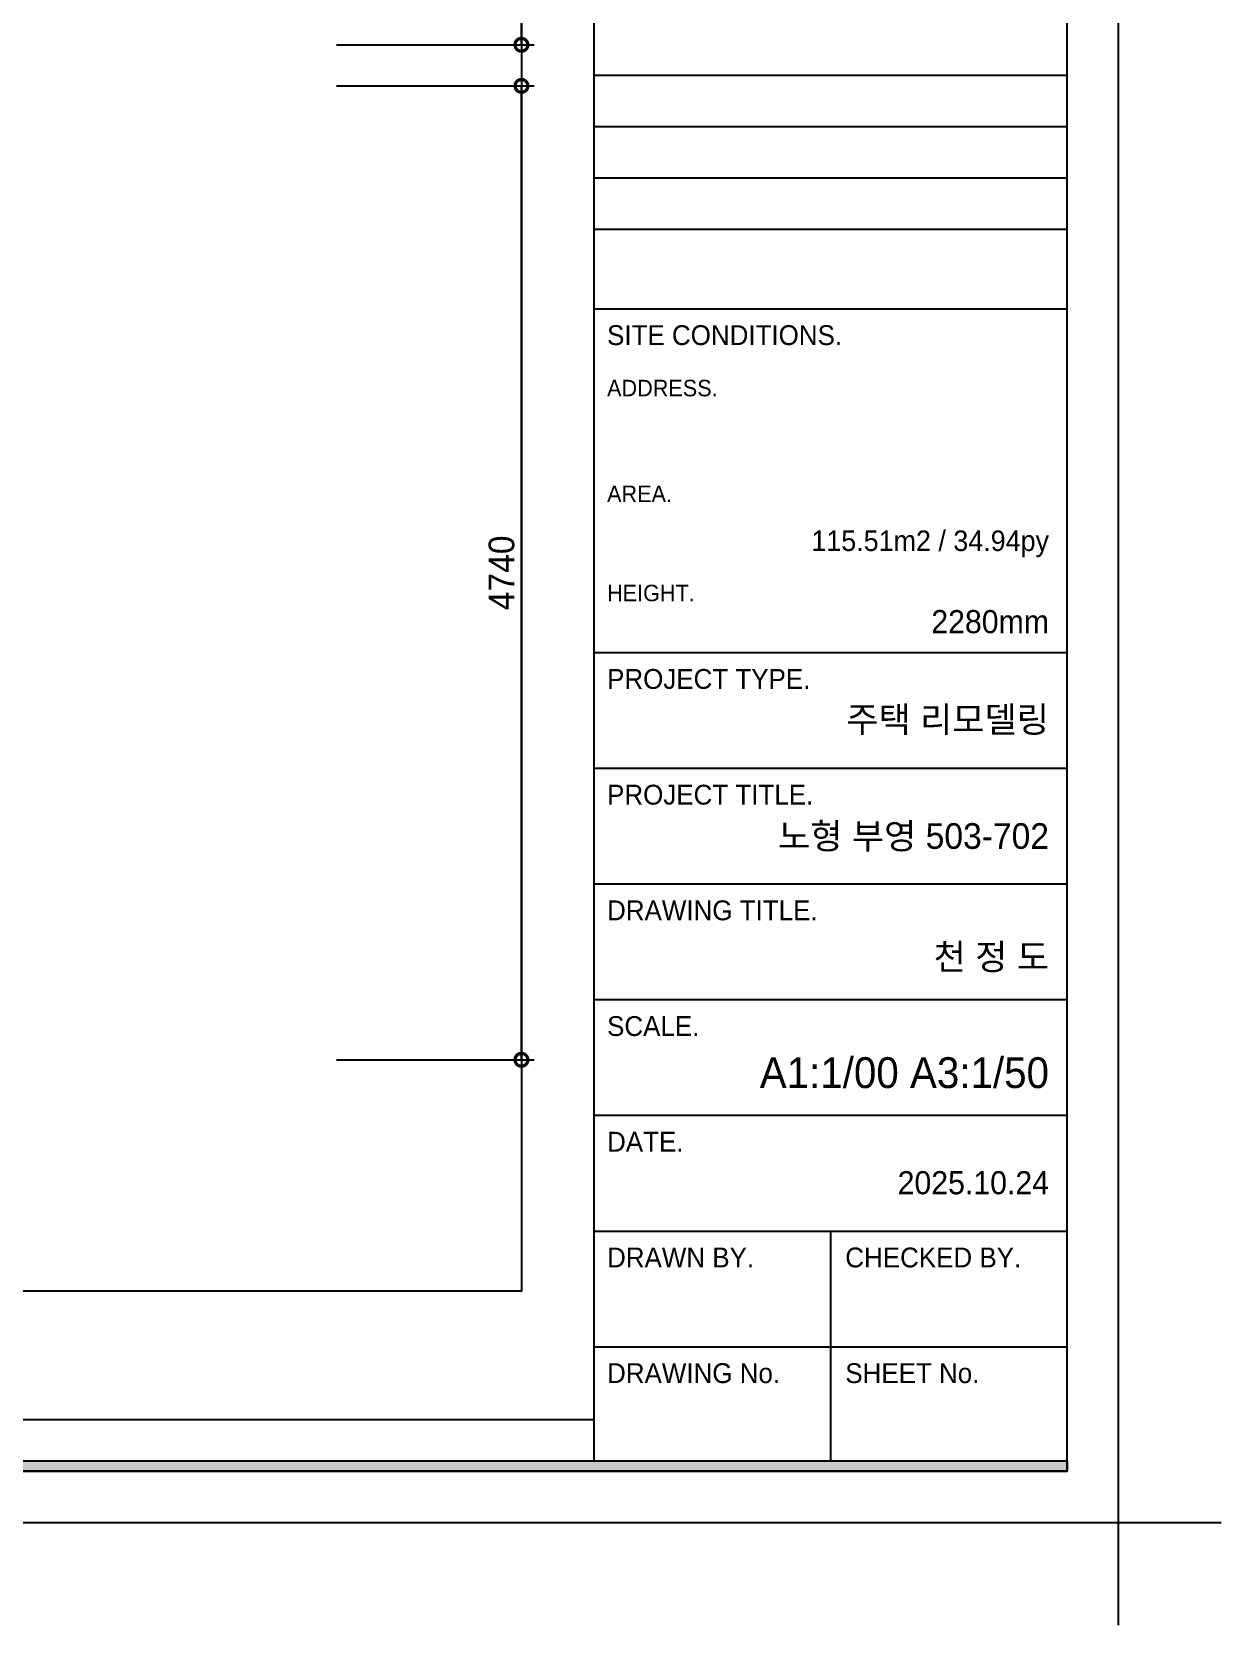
# Model space of a CAD drawing. Header units: inches. Extents: x 15866 to 103813, y -56635 to -28561.
# Drawn here: x 53579 to 59366, y -44411 to -36657 of the extents above; entities that cross this region are included whole.
import ezdxf
from ezdxf.enums import TextEntityAlignment as Align

# ---------------------------------------------------------------- set-up
doc = ezdxf.new("R2010")
doc.units = ezdxf.units.IN
doc.header["$LTSCALE"] = 50
doc.header["$MEASUREMENT"] = 0
for name, color, linetype in [('07-DIM WAL', 5, 'Continuous'), ('F-SYM', 7, 'Continuous'), ('FORM(YOURNAME)-11', 1, 'Continuous')]:
    doc.layers.add(name, color=color, linetype=linetype)
doc.styles.add('YOURNAME', font='HY울릉도M.TTF')
doc.styles.add('스타일1', font='HY울릉도M.TTF')
doc.dimstyles.new('50', dxfattribs={"dimscale": 50, "dimtxt": 2.5, "dimasz": 2.5, "dimexe": 1.25, "dimexo": 2, "dimtad": 1, "dimdec": 0, "dimtxsty": '스타일1', "dimblk": 'DOTSMALL', "dimcen": 2.5, "dimclrd": 1, "dimclre": 1, "dimclrt": 2, "dimadec": 0, "dimazin": 0, "dimtfac": 1, "dimtdec": 0, "dimtix": 1, "dimtmove": 0, "dimatfit": 3, "dimldrblk": 'DOTSMALL', "dimfxl": 1.25, "dimarcsym": 0})

# ---------------------------------------------------------------- blocks, each defined once
blk = doc.blocks.new('FORM-PLAN')
at = {"layer": 'FORM(YOURNAME)-11'}
h = blk.add_hatch(color=256, dxfattribs=at)
h.dxf.hatch_style = 1
h.paths.add_polyline_path([(-71444, 55115), (10556, 55115), (10556, 54915), (-71444, 54915)])
h.paths.add_polyline_path([(-71444, -2085), (10556, -2085), (10556, -2285), (-71444, -2285)])
at = {"layer": 'Defpoints', "color": 158}
for p, q in [((1346, 54915), (1346, -2085)), ((1346, -1285), (-71444, -1285))]:
    blk.add_line(p, q, dxfattribs=at)
for points in [[(-71444, -2285), (10556, -2285), (10556, 55115), (-71444, 55115)], [(-69444, 53115), (-64, 53115), (-64, 1215), (-69444, 1215)]]:
    blk.add_lwpolyline(points, close=True, dxfattribs=at)
at = {"layer": 'Defpoints', "color": 1}
blk.add_lwpolyline([(11556, -5285), (11556, -3285), (13556, -3285)], dxfattribs=at)
at = {"layer": 'FORM(YOURNAME)-11', "color": 14}
for p, q in [((1346, 24893), (10556, 24893)), ((1346, 23893), (10556, 23893)), ((1346, 22893), (10556, 22893)), ((1346, 21893), (10556, 21893)), ((1346, 20344), (10556, 20344)), ((1346, 13651), (10556, 13651)), ((1346, 11398), (10556, 11398)), ((1346, 9146), (10556, 9146)), ((1346, 6893), (10556, 6893)), ((1346, 4641), (10556, 4641)), ((1346, 2388), (10556, 2388)), ((5951, 2388), (5951, -2085)), ((1346, 136), (10556, 136))]:
    blk.add_line(p, q, dxfattribs=at)
at = {"layer": 'FORM(YOURNAME)-11', "color": 250}
blk.add_lwpolyline([(-72444, -3285), (11556, -3285), (11556, 56115), (-72444, 56115)], close=True, dxfattribs=at)
at = {"layer": 'FORM(YOURNAME)-11'}
blk.add_lwpolyline([(-71444, -2085), (10556, -2085), (10556, -2285), (-71444, -2285)], close=True, dxfattribs=at)
at = {"layer": 'FORM(YOURNAME)-11', "color": 14, "style": 'YOURNAME'}
for s, height, p in [('SITE CONDITIONS.', 386.14, (1603, 19829)), ('PROJECT TYPE.', 386.14, (1603, 13136)), ('PROJECT TITLE.', 386.14, (1603, 10883)), ('DRAWING TITLE.', 386.14, (1603, 8631)), ('SCALE.', 386.1, (1603, 6378)), ('DATE.', 386.1, (1603, 4126)), ('DRAWN BY.', 386.1, (1603, 1873)), ('CHECKED BY.', 386.14, (6240, 1873)), ('DRAWING No.', 386.14, (1603, -379)), ('SHEET No.', 386.1, (6240, -379))]:
    blk.add_text(s, height=height, dxfattribs=at).set_placement(p, align=Align.MIDDLE_LEFT)
at = {"layer": 'FORM(YOURNAME)-11', "color": 251, "style": 'YOURNAME'}
for s, p in [('ADDRESS.', (1603, 18799)), ('AREA.', (1603, 16740)), ('HEIGHT.', (1603, 14809))]:
    blk.add_text(s, height=321.8, dxfattribs=at).set_placement(p, align=Align.MIDDLE_LEFT)
at = {"layer": 'FORM(YOURNAME)-11', "color": 3, "style": 'YOURNAME'}
for tag, height, p in [('1', 450, (9905, 18188)), ('2', 450, (9905, 17544)), ('3', 450, (9905, 16257)), ('4', 450, (9905, 14326)), ('5', 515, (9905, 12009)), ('6', 515, (9905, 9757)), ('7', 515, (9905, 7504)), ('8', 515, (9905, 5252)), ('9', 515, (9905, 2999)), ('10', 515, (5655, 811)), ('11', 515, (9905, 747)), ('12', 515, (5655, -1441)), ('13', 515, (9905, -1441))]:
    blk.add_attdef(tag, text='', height=height, dxfattribs=at).set_placement(p, align=Align.MIDDLE_RIGHT)
blk = doc.blocks.new('_DOTSMALL')
at = {"color": 0, "linetype": 'ByBlock', "const_width": 0.5}
blk.add_lwpolyline([(-0.0625, 0, 1), (0.0625, 0, 1)], format="xyb", close=True, dxfattribs=at)
blk = doc.blocks.new('*D79')
at = {"layer": '07-DIM WAL', "color": 1, "lineweight": -2, "transparency": 16777216}
for p, q in [((55061.5, -36919.6), (56024, -36919.6)), ((55961.5, -41659.6), (55961.5, -36919.6)), ((55061.5, -41659.6), (56024, -41659.6))]:
    blk.add_line(p, q, dxfattribs=at)
at = {"layer": 'Defpoints', "color": 0, "transparency": 16777216}
for p in [(54961.5, -36919.6), (55961.5, -36919.6), (54961.5, -41659.6)]:
    blk.add_point(p, dxfattribs=at)
at = {"layer": '07-DIM WAL', "color": 1, "lineweight": -2, "transparency": 16777216, "xscale": 125, "yscale": 125, "zscale": 125}
for p, rotation in [((55961.5, -36919.6), 90), ((55961.5, -41659.6), 270)]:
    blk.add_blockref('_DOTSMALL', p, dxfattribs=dict(at, rotation=rotation))
at = {"layer": '07-DIM WAL', "color": 2, "transparency": 16777216, "insert": (55865.2, -39289.6), "char_height": 125, "attachment_point": 5, "rotation": 90, "style": '스타일1'}
blk.add_mtext('4740', dxfattribs=at)
blk = doc.blocks.new('*D80')
at = {"layer": '07-DIM WAL', "color": 1, "lineweight": -2, "transparency": 16777216}
for p, q in [((55061.5, -34584.6), (56024, -34584.6)), ((55961.5, -36719.6), (55961.5, -34584.6)), ((55061.5, -36719.6), (56024, -36719.6))]:
    blk.add_line(p, q, dxfattribs=at)
at = {"layer": 'Defpoints', "color": 0, "transparency": 16777216}
for p in [(54961.5, -34584.6), (55961.5, -34584.6), (54961.5, -36719.6)]:
    blk.add_point(p, dxfattribs=at)
at = {"layer": '07-DIM WAL', "color": 1, "lineweight": -2, "transparency": 16777216, "xscale": 125, "yscale": 125, "zscale": 125}
for p, rotation in [((55961.5, -34584.6), 90), ((55961.5, -36719.6), 270)]:
    blk.add_blockref('_DOTSMALL', p, dxfattribs=dict(at, rotation=rotation))
at = {"layer": '07-DIM WAL', "color": 2, "transparency": 16777216, "insert": (55865.2, -35652.1), "char_height": 125, "attachment_point": 5, "rotation": 90, "style": '스타일1'}
blk.add_mtext('2135', dxfattribs=at)

msp = doc.modelspace()

# ---------------------------------------------------------------- block references
at = {"layer": 'F-SYM'}
ref = msp.add_blockref('FORM-PLAN', (55977.5, -43089.9), dxfattribs=dict(at, xscale=0.2500000000000001, yscale=0.2500000000000001, zscale=0.2500000000000001))
ref.add_attrib('4', '2280mm', dxfattribs={"layer": 'FORM(YOURNAME)-11', "color": 3, "height": 112.5, "style": 'YOURNAME'}).set_placement((58528.8, -39527), align=Align.MIDDLE_RIGHT)
ref.add_attrib('3', '115.51m2 / 34.94py', dxfattribs={"layer": 'FORM(YOURNAME)-11', "color": 3, "height": 100, "style": 'YOURNAME'}).set_placement((58528.8, -39133.4), align=Align.MIDDLE_RIGHT)
ref.add_attrib('5', '주택 리모델링', dxfattribs={"layer": 'FORM(YOURNAME)-11', "color": 3, "height": 125, "style": 'YOURNAME'}).set_placement((58528.8, -40003.1), align=Align.MIDDLE_RIGHT)
ref.add_attrib('6', '노형 부영 503-702', dxfattribs={"layer": 'FORM(YOURNAME)-11', "color": 3, "height": 125, "style": 'YOURNAME'}).set_placement((58528.8, -40570.4), align=Align.MIDDLE_RIGHT)
ref.add_attrib('7', '천 정 도', dxfattribs={"layer": 'FORM(YOURNAME)-11', "color": 3, "height": 125, "style": 'YOURNAME'}).set_placement((58528.8, -41158.3), align=Align.MIDDLE_RIGHT)
ref.add_attrib('8', 'A1:1/00 A3:1/50', dxfattribs={"layer": 'FORM(YOURNAME)-11', "color": 3, "height": 150, "style": 'YOURNAME'}).set_placement((58528.8, -41722.1), align=Align.MIDDLE_RIGHT)
ref.add_attrib('9', '2025.10.24', dxfattribs={"layer": 'FORM(YOURNAME)-11', "color": 3, "height": 112.5, "style": 'YOURNAME'}).set_placement((58528.8, -42257.8), align=Align.MIDDLE_RIGHT)

# ---------------------------------------------------------------- dimensions: what is measured, and where the dimension line sits
at = {"layer": '07-DIM WAL'}
for base, p1, p2, picture, middle in [((55961.5, -34584.6), (54961.5, -36719.6), (54961.5, -34584.6), '*D80', (55865.2, -35652.1)), ((55961.5, -36919.6), (54961.5, -41659.6), (54961.5, -36919.6), '*D79', (55865.2, -39289.6))]:
    dim = msp.add_linear_dim(base=base, p1=p1, p2=p2, angle=90, dimstyle='50', dxfattribs=at)
    dim.commit()
    dim.dimension.update_dxf_attribs({"geometry": picture, "text_midpoint": middle})

doc.saveas('drawing.dxf')
